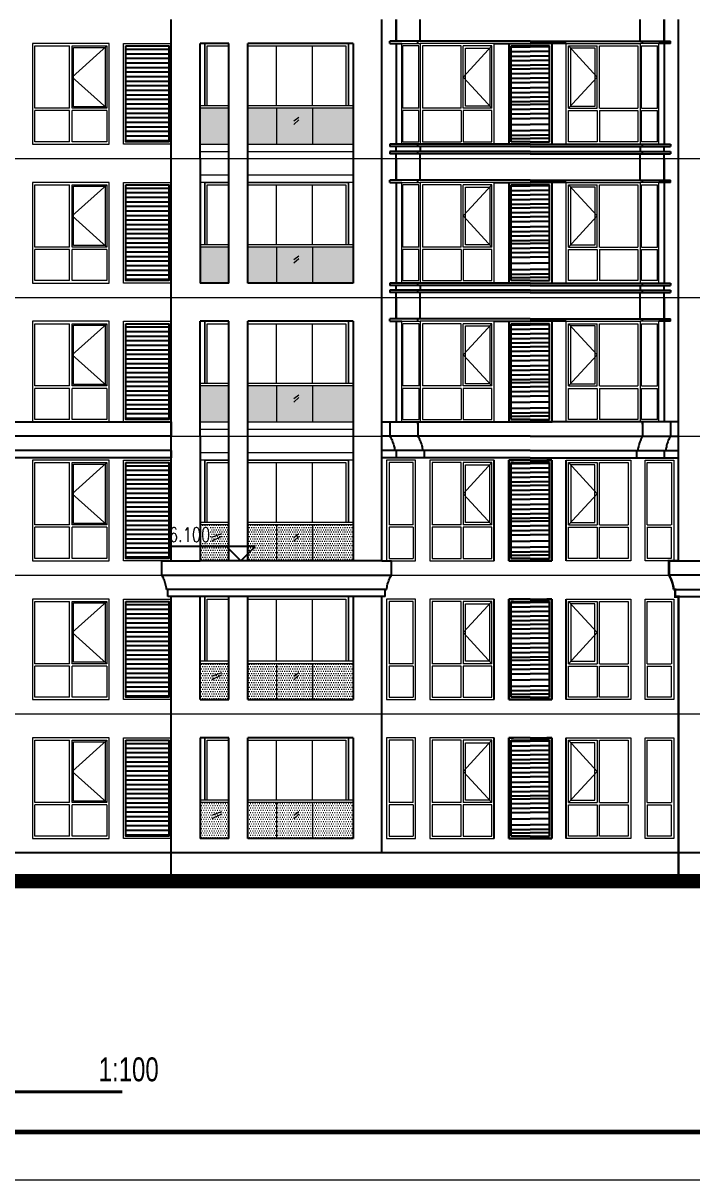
# Model space of a CAD drawing. Extents: x 1332633 to 1595679, y 264824 to 640777.
# Drawn here: x 1369535 to 1383511, y 267300 to 291457 of the extents above; entities that cross this region are included whole.
import ezdxf
from ezdxf.enums import TextEntityAlignment as Align

# ---------------------------------------------------------------- set-up
doc = ezdxf.new("R2010")
doc.units = 0
doc.header["$LTSCALE"] = 1000
doc.header["$MEASUREMENT"] = 0
doc.linetypes.add('DOTE', pattern=[2.42, 2, -0.2, 0.02, -0.2])
doc.layers.get('0').update_dxf_attribs({"linetype": 'CONTINUOUS'})
for name, color, linetype, lineweight in [('_公共_图框', 4, 'CONTINUOUS', 5), ('DOTE', 1, 'DOTE', 13), ('PUB_TEXT', 7, 'CONTINUOUS', 13), ('WALL', 2, 'CONTINUOUS', 35), ('WINDOW', 4, 'CONTINUOUS', 13), ('木头', 44, 'CONTINUOUS', 13)]:
    doc.layers.add(name, color=color, linetype=linetype, lineweight=lineweight)
for name, color, linetype in [('A-Ground(室外构件)', 31, 'CONTINUOUS'), ('A-Hz1汉字注明（平、立面、房间名称等）', 7, 'CONTINUOUS'), ('A-Wall(建筑墙)', 255, 'CONTINUOUS'), ('A-WALL_建筑墙_', 255, 'CONTINUOUS'), ('DIM_ELEV', 3, 'CONTINUOUS'), ('hatch', 251, 'CONTINUOUS')]:
    doc.layers.add(name, color=color, linetype=linetype)
doc.styles.add('_TCH_DIM', font='SIMPLEX', dxfattribs={"width": 0.8, "bigfont": 'HZTXT'})
doc.styles.add('sunyat', font='3yromanc.shx', dxfattribs={"width": 0.75, "bigfont": '3yhztxt.shx'})
doc.styles.add('图框文字', font='SIMKAI.TTF')
pattern_1 = [(360, (-1498643.793, 2360177.565), (15.875, 31.75), [0, -31.75])]
pattern_2 = [(360, (-1677403.805, 2198308.566), (23.8125, 47.625), [0, -47.625])]

# ---------------------------------------------------------------- blocks, each defined once
blk = doc.blocks.new('caaa')
at = {"layer": 'A-Ground(室外构件)'}
for p, q in [((-2450, 0), (-2450, -2931)), ((-2400, -750), (-2400, 0)), ((-300, 0), (-300, -460)), ((-300, 0), (-300, -2931)), ((-250, 0), (-250, -2931)), ((-150, 0), (-150, -2931)), ((-100, 0), (-100, -2317)), ((-2400, -450), (-300, -450)), ((-2450, -2300), (-2900, -2300)), ((-2450, -2300), (-2900, -2300)), ((-2400, -2347), (-2450, -2347)), ((-250, -2347), (-300, -2347)), ((-250, -2300), (-150, -2300)), ((-100, -2347), (-150, -2347)), ((0, -2300), (-100, -2300)), ((-100, -2317), (-100, -2318)), ((-100, -2318), (-100, -2931)), ((-2450, -2800), (-2900, -2800)), ((-2900, -2800), (-2450, -2800)), ((-2400, -2931), (-2400, -2685)), ((-2400, -2800), (-300, -2800)), ((-150, -2800), (-250, -2800)), ((0, -2800), (-100, -2800)), ((-2400, -2931), (-2450, -2931)), ((-300, -2931), (-250, -2931)), ((-150, -2931), (-100, -2931))]:
    blk.add_line(p, q, dxfattribs=at)
at = {"layer": 'hatch'}
for p, q in [((-2350, -400), (-2350, 0)), ((-2331, -400), (-2331, 0)), ((-2235, -400), (-2235, 0)), ((-2140, -400), (-2140, 0)), ((-2045, -400), (-2045, 0)), ((-1950, -400), (-1950, 0)), ((-1871, -400), (-1871, 0)), ((-1775, -400), (-1775, 0)), ((-1680, -400), (-1680, 0)), ((-1585, -400), (-1585, 0)), ((-1473, -400), (-1473, 0)), ((-1378, -400), (-1378, 0)), ((-1283, -400), (-1283, 0)), ((-1188, -400), (-1188, 0)), ((-1125, -400), (-1125, 0)), ((-1030, -400), (-1030, 0)), ((-935, -400), (-935, 0)), ((-839, -400), (-839, 0)), ((-711, -400), (-711, 0)), ((-583, -400), (-583, 0)), ((-488, -400), (-488, 0)), ((-416, -400), (-416, 0)), ((-350, 0), (-350, -400)), ((-350, -400), (-2350, -400))]:
    blk.add_line(p, q, dxfattribs=at)
at = {"layer": 'WINDOW'}
for p, q in [((-2400, -2685), (-2400, -2300)), ((-300, -2685), (-2400, -2685))]:
    blk.add_line(p, q, dxfattribs=at)
blk.add_lwpolyline([(-300, -2300), (-300, -750), (-2400, -750), (-2400, -2300)], close=True, dxfattribs=at)
at = {"layer": '木头'}
for p, q in [((-2350, -800), (-1700, -1400)), ((-1700, -1400), (-1050, -800)), ((-1050, -800), (-1050, -1400)), ((-1000, -800), (-1000, -1400)), ((-1050, -1400), (-2350, -1400)), ((-1050, -1446), (-2350, -1446)), ((-1050, -1446), (-1050, -2250)), ((-1000, -1400), (-350, -1400)), ((-1000, -1446), (-1000, -2250)), ((-1000, -1446), (-350, -1446)), ((-2350, -2324), (-2350, -2661)), ((-1050, -2324), (-2350, -2324)), ((-1050, -2324), (-1050, -2661)), ((-350, -2324), (-1000, -2324)), ((-1000, -2324), (-1000, -2661)), ((-350, -2661), (-350, -2324)), ((-1050, -2661), (-2350, -2661)), ((-350, -2661), (-1000, -2661))]:
    blk.add_line(p, q, dxfattribs=at)
for points in [[(-300, 0), (-300, -450), (-2400, -450), (-2400, 0)], [(-1050, -800), (-2350, -800), (-2350, -1400)], [(-350, -1400), (-350, -800), (-1000, -800)], [(-2350, -1446), (-2350, -2250), (-1050, -2250)], [(-1000, -2250), (-350, -2250), (-350, -1446)]]:
    blk.add_lwpolyline(points, dxfattribs=at)
at = {"layer": '木头', "elevation": 0}
blk.add_lwpolyline([(-2305, -1355), (-2305, -845), (-1095, -845), (-1095, -1355)], close=True, dxfattribs=at)
blk = doc.blocks.new('tk22')
at = {"layer": '_公共_图框'}
blk.add_lwpolyline([(-84000, 0), (0, 0), (0, 59400), (-84000, 59400)], close=True, dxfattribs=at)
at = {"layer": '_公共_图框', "const_width": 100}
blk.add_lwpolyline([(-81500, 1000), (-1000, 1000), (-1000, 58400), (-81500, 58400)], close=True, dxfattribs=at)
at = {"layer": '_公共_图框', "style": '图框文字'}
for tag, height, p in [('建设单位', 500, (-5000, 38300)), ('合作单位', 500, (-5054, 33683)), ('项目名称', 500, (-5000, 30300)), ('项目编号', 500, (-5000, 26300)), ('建筑', 350, (-2600, 5600)), ('方案深化', 350, (-2600, 4900)), ('1:100', 350, (-2600, 4200)), ('20090705', 350, (-2600, 3500)), ('图号', 350, (-2600, 2450))]:
    blk.add_attdef(tag, text='', height=height, dxfattribs=at).set_placement(p, align=Align.MIDDLE_CENTER)

msp = doc.modelspace()

# ---------------------------------------------------------------- hatches: boundary and pattern name
at = {"layer": 'hatch'}
h = msp.add_hatch(dxfattribs=at)
h.set_pattern_fill('LINE', color=256, scale=100, angle=360, style=0)
h.set_pattern_definition([(360, (-1498643.79, 2363077.56), (-2e-10, 95.25), [])])
h.paths.add_polyline_path([(1372582, 290980), (1371682, 290980), (1371682, 288980), (1372582, 288980)])
h = msp.add_hatch(dxfattribs=at)
h.set_pattern_fill('DOTS', color=256, scale=20, angle=360, style=0)
h.set_pattern_definition([(180, (4258908.378, 2377577.565), (-15.875, 31.75), [0, -31.75])])
h.paths.add_polyline_path([(1376432, 289680), (1375582, 289680), (1375582, 288930), (1376432, 288930)])
h.paths.add_polyline_path([(1375582, 289680), (1374832, 289680), (1374832, 288930), (1375582, 288930)])
h.paths.add_polyline_path([(1374832, 289680), (1374232, 289680), (1374232, 288930), (1374832, 288930)])
h.paths.add_polyline_path([(1373832, 289680), (1373232, 289680), (1373232, 288930), (1373832, 288930)])
h = msp.add_hatch(dxfattribs=at)
h.set_pattern_fill('LINE', color=256, scale=100, angle=360, style=0)
h.set_pattern_definition([(360, (-1498643.79, 2360177.56), (-2e-10, 95.25), [])])
h.paths.add_polyline_path([(1372582, 288080), (1371682, 288080), (1371682, 286080), (1372582, 286080)])
h = msp.add_hatch(dxfattribs=at)
h.set_pattern_fill('LINE', color=256, scale=100, angle=360, style=0)
h.set_pattern_definition([(360, (-1498643.79, 2357277.56), (-2e-10, 95.25), [])])
h.paths.add_polyline_path([(1372582, 285180), (1371682, 285180), (1371682, 283180), (1372582, 283180)])
h = msp.add_hatch(dxfattribs=at)
h.set_pattern_fill('LINE', color=256, scale=100, angle=360, style=0)
h.set_pattern_definition([(360, (-1498643.79, 2354377.56), (-2e-10, 95.25), [])])
h.paths.add_polyline_path([(1372582, 282280), (1371682, 282280), (1371682, 280280), (1372582, 280280)])
h = msp.add_hatch(dxfattribs=at)
h.set_pattern_fill('LINE', color=256, scale=100, angle=360, style=0)
h.set_pattern_definition([(360, (-1498643.79, 2351477.56), (-2e-10, 95.25), [])])
h.paths.add_polyline_path([(1372582, 279380), (1371682, 279380), (1371682, 277380), (1372582, 277380)])
h = msp.add_hatch(dxfattribs=at)
h.set_pattern_fill('LINE', color=256, scale=100, angle=360, style=0)
h.set_pattern_definition([(360, (-1498643.79, 2348577.56), (-2e-10, 95.25), [])])
h.paths.add_polyline_path([(1372582, 276480), (1371682, 276480), (1371682, 274480), (1372582, 274480)])
at = {"layer": 'WINDOW'}
h = msp.add_hatch(dxfattribs=at)
h.set_pattern_fill('DOTS', color=256, scale=20, angle=360, style=0)
h.set_pattern_definition(pattern_1)
h.paths.add_polyline_path([(1373832, 286780), (1373232, 286780), (1373232, 286030), (1373832, 286030)])
h.paths.add_polyline_path([(1374832, 286780), (1374232, 286780), (1374232, 286030), (1374832, 286030)])
h.paths.add_polyline_path([(1375582, 286780), (1374832, 286780), (1374832, 286030), (1375582, 286030)])
h.paths.add_polyline_path([(1376432, 286780), (1375582, 286780), (1375582, 286030), (1376432, 286030)])
h = msp.add_hatch(dxfattribs=at)
h.set_pattern_fill('DOTS', color=256, scale=20, angle=360, style=0)
h.set_pattern_definition(pattern_1)
h.paths.add_polyline_path([(1376432, 283880), (1375582, 283880), (1375582, 283130), (1376432, 283130)])
h.paths.add_polyline_path([(1375582, 283880), (1374832, 283880), (1374832, 283130), (1375582, 283130)])
h.paths.add_polyline_path([(1374832, 283880), (1374232, 283880), (1374232, 283130), (1374832, 283130)])
h.paths.add_polyline_path([(1373832, 283880), (1373232, 283880), (1373232, 283130), (1373832, 283130)])
h = msp.add_hatch(dxfattribs=at)
h.set_pattern_fill('DOTS', color=256, scale=30, angle=360, style=0)
h.set_pattern_definition(pattern_2)
h.paths.add_polyline_path([(1373832, 280980), (1373232, 280980), (1373232, 280230), (1373832, 280230)])
h.paths.add_polyline_path([(1374832, 280980), (1374232, 280980), (1374232, 280230), (1374832, 280230)])
h.paths.add_polyline_path([(1375582, 280980), (1374832, 280980), (1374832, 280230), (1375582, 280230)])
h.paths.add_polyline_path([(1376432, 280980), (1375582, 280980), (1375582, 280230), (1376432, 280230)])
h = msp.add_hatch(dxfattribs=at)
h.set_pattern_fill('DOTS', color=256, scale=30, angle=360, style=0)
h.set_pattern_definition(pattern_2)
h.paths.add_polyline_path([(1373832, 278080), (1373232, 278080), (1373232, 277330), (1373832, 277330)])
h.paths.add_polyline_path([(1374832, 278080), (1374232, 278080), (1374232, 277330), (1374832, 277330)])
h.paths.add_polyline_path([(1375582, 278080), (1374832, 278080), (1374832, 277330), (1375582, 277330)])
h.paths.add_polyline_path([(1376432, 278080), (1375582, 278080), (1375582, 277330), (1376432, 277330)])
h = msp.add_hatch(dxfattribs=at)
h.set_pattern_fill('DOTS', color=256, scale=30, angle=360, style=0)
h.set_pattern_definition(pattern_2)
h.paths.add_polyline_path([(1376432, 275180), (1375582, 275180), (1375582, 274430), (1376432, 274430)])
h.paths.add_polyline_path([(1375582, 275180), (1374832, 275180), (1374832, 274430), (1375582, 274430)])
h.paths.add_polyline_path([(1374832, 275180), (1374232, 275180), (1374232, 274430), (1374832, 274430)])
h.paths.add_polyline_path([(1373832, 275180), (1373232, 275180), (1373232, 274430), (1373832, 274430)])

# ---------------------------------------------------------------- linework, layer by layer
for p, q in [((1373232, 288630), (1373232, 291030)), ((1373832, 291030), (1373232, 291030)), ((1373832, 288630), (1373832, 291030)), ((1374232, 288630), (1374232, 291030)), ((1376432, 291030), (1374232, 291030)), ((1376432, 291030), (1376432, 288630)), ((1373832, 289680), (1373832, 289730)), ((1374232, 289680), (1374232, 289730)), ((1376432, 289730), (1376432, 289680)), ((1373832, 286830), (1373832, 288630)), ((1374232, 286830), (1374232, 288630)), ((1376432, 288630), (1376432, 286030)), ((1373832, 286780), (1373832, 286830)), ((1373832, 286030), (1373832, 286780)), ((1374232, 286780), (1374232, 286830)), ((1374232, 286030), (1374232, 286780)), ((1376432, 286830), (1376432, 286780)), ((1373832, 286030), (1373232, 286030)), ((1376432, 286030), (1374232, 286030)), ((1373232, 282830), (1373232, 285230)), ((1373832, 285230), (1373232, 285230)), ((1373832, 282830), (1373832, 285230)), ((1374232, 282830), (1374232, 285230)), ((1376432, 285230), (1374232, 285230)), ((1376432, 285230), (1376432, 282830)), ((1373832, 283880), (1373832, 283930)), ((1374232, 283880), (1374232, 283930)), ((1376432, 283930), (1376432, 283880)), ((1369132, 283130), (1371432, 283130)), ((1371432, 283130), (1372632, 283130)), ((1372632, 283130), (1372632, 282830)), ((1377032, 283130), (1380132, 283130)), ((1377202, 283130), (1377202, 282830)), ((1377785, 283130), (1377785, 282830)), ((1383232, 283130), (1380132, 283130)), ((1382480, 283130), (1382480, 282830)), ((1383063, 283130), (1383063, 282830)), ((1372632, 282830), (1369132, 282830)), ((1372632, 282530), (1372632, 282830)), ((1373832, 281030), (1373832, 282830)), ((1374232, 281030), (1374232, 282830)), ((1376432, 282830), (1376432, 280230)), ((1380132, 282830), (1377032, 282830)), ((1377202, 282830), (1377214, 282808)), ((1377214, 282808), (1377226, 282786)), ((1377226, 282786), (1377237, 282763)), ((1377237, 282763), (1377248, 282740)), ((1377248, 282740), (1377257, 282715)), ((1377257, 282715), (1377266, 282690)), ((1377266, 282690), (1377270, 282680)), ((1377270, 282680), (1377274, 282665)), ((1377274, 282665), (1377281, 282639)), ((1377402, 282830), (1377402, 282830)), ((1377785, 282830), (1377798, 282808)), ((1377798, 282808), (1377809, 282786)), ((1377809, 282786), (1377821, 282763)), ((1377821, 282763), (1377831, 282740)), ((1377831, 282740), (1377841, 282715)), ((1377841, 282715), (1377849, 282690)), ((1377849, 282690), (1377853, 282680)), ((1377853, 282680), (1377857, 282665)), ((1377857, 282665), (1377865, 282639)), ((1377985, 282830), (1377985, 282830)), ((1380132, 282830), (1383232, 282830)), ((1382280, 282830), (1382280, 282830)), ((1382407, 282665), (1382400, 282639)), ((1382412, 282680), (1382407, 282665)), ((1382415, 282690), (1382412, 282680)), ((1382424, 282715), (1382415, 282690)), ((1382434, 282740), (1382424, 282715)), ((1382444, 282763), (1382434, 282740)), ((1382455, 282786), (1382444, 282763)), ((1382467, 282808), (1382455, 282786)), ((1382480, 282830), (1382467, 282808)), ((1382863, 282830), (1382863, 282830)), ((1382990, 282665), (1382983, 282639)), ((1382995, 282680), (1382990, 282665)), ((1382998, 282690), (1382995, 282680)), ((1383007, 282715), (1382998, 282690)), ((1383017, 282740), (1383007, 282715)), ((1383027, 282763), (1383017, 282740)), ((1383039, 282786), (1383027, 282763)), ((1383050, 282808), (1383039, 282786)), ((1383063, 282830), (1383050, 282808)), ((1372632, 282530), (1369132, 282530)), ((1372632, 282530), (1372632, 282380)), ((1380132, 282530), (1377032, 282530)), ((1377281, 282639), (1377284, 282630)), ((1377284, 282630), (1377288, 282612)), ((1377288, 282612), (1377293, 282585)), ((1377293, 282585), (1377298, 282557)), ((1377298, 282557), (1377302, 282530)), ((1377332, 282530), (1377302, 282530)), ((1377332, 282530), (1377332, 282380)), ((1377865, 282639), (1377867, 282630)), ((1377867, 282630), (1377871, 282612)), ((1377871, 282612), (1377877, 282585)), ((1377877, 282585), (1377881, 282557)), ((1377881, 282557), (1377885, 282530)), ((1377915, 282530), (1377885, 282530)), ((1377915, 282530), (1377915, 282380)), ((1380132, 282530), (1383232, 282530)), ((1382350, 282530), (1382380, 282530)), ((1382350, 282530), (1382350, 282380)), ((1382383, 282557), (1382380, 282530)), ((1382388, 282585), (1382383, 282557)), ((1382394, 282612), (1382388, 282585)), ((1382398, 282630), (1382394, 282612)), ((1382400, 282639), (1382398, 282630)), ((1382933, 282530), (1382963, 282530)), ((1382933, 282530), (1382933, 282380)), ((1382967, 282557), (1382963, 282530)), ((1382971, 282585), (1382967, 282557)), ((1382977, 282612), (1382971, 282585)), ((1382981, 282630), (1382977, 282612)), ((1382983, 282639), (1382981, 282630)), ((1372632, 282380), (1369132, 282380)), ((1380132, 282380), (1377032, 282380)), ((1377402, 282380), (1377332, 282380)), ((1377985, 282380), (1377915, 282380)), ((1380132, 282380), (1383232, 282380)), ((1382280, 282380), (1382350, 282380)), ((1382863, 282380), (1382933, 282380)), ((1373832, 280980), (1373832, 281030)), ((1373832, 280230), (1373832, 280980)), ((1374232, 280980), (1374232, 281030)), ((1374232, 280230), (1374232, 280980)), ((1376432, 281030), (1376432, 280980)), ((1372432, 280230), (1372632, 280230)), ((1372432, 279930), (1372432, 280230)), ((1372432, 280230), (1372632, 280230)), ((1372632, 280230), (1373232, 280230)), ((1377032, 280230), (1373232, 280230)), ((1373832, 280230), (1373232, 280230)), ((1376432, 280230), (1374232, 280230)), ((1377032, 280230), (1377232, 280230)), ((1377232, 279930), (1377232, 280230)), ((1383032, 279930), (1383032, 280230)), ((1383232, 280230), (1383033, 280230)), ((1383232, 280230), (1387032, 280230)), ((1372445, 279908), (1372432, 279930)), ((1372432, 279930), (1377232, 279930)), ((1372457, 279886), (1372445, 279908)), ((1372468, 279863), (1372457, 279886)), ((1372478, 279840), (1372468, 279863)), ((1372488, 279815), (1372478, 279840)), ((1372497, 279790), (1372488, 279815)), ((1372505, 279765), (1372497, 279790)), ((1372512, 279739), (1372505, 279765)), ((1377153, 279739), (1377160, 279765)), ((1377160, 279765), (1377168, 279790)), ((1377168, 279790), (1377177, 279815)), ((1377177, 279815), (1377186, 279840)), ((1377186, 279840), (1377197, 279863)), ((1377197, 279863), (1377208, 279886)), ((1377208, 279886), (1377220, 279908)), ((1377220, 279908), (1377232, 279928)), ((1377232, 279928), (1377232, 279930)), ((1383033, 279928), (1383032, 279930)), ((1387832, 279930), (1383032, 279930)), ((1383045, 279908), (1383033, 279928)), ((1383057, 279886), (1383045, 279908)), ((1383068, 279863), (1383057, 279886)), ((1383078, 279840), (1383068, 279863)), ((1383088, 279815), (1383078, 279840)), ((1383097, 279790), (1383088, 279815)), ((1383105, 279765), (1383097, 279790)), ((1383112, 279739), (1383105, 279765)), ((1372518, 279712), (1372512, 279739)), ((1372524, 279685), (1372518, 279712)), ((1372529, 279657), (1372524, 279685)), ((1372532, 279630), (1372529, 279657)), ((1372562, 279630), (1372532, 279630)), ((1377102, 279630), (1372562, 279630)), ((1372562, 279480), (1372562, 279630)), ((1377102, 279630), (1377132, 279630)), ((1377102, 279480), (1377102, 279630)), ((1377132, 279630), (1377136, 279657)), ((1377136, 279657), (1377141, 279685)), ((1377141, 279685), (1377146, 279712)), ((1377146, 279712), (1377153, 279739)), ((1383118, 279712), (1383112, 279739)), ((1383124, 279685), (1383118, 279712)), ((1383129, 279657), (1383124, 279685)), ((1383132, 279630), (1383129, 279657)), ((1383162, 279630), (1383132, 279630)), ((1383162, 279630), (1387702, 279630)), ((1383162, 279480), (1383162, 279630)), ((1377102, 279480), (1372562, 279480)), ((1373232, 277330), (1373232, 279480)), ((1373832, 277330), (1373832, 279480)), ((1374232, 277330), (1374232, 279480)), ((1376432, 279480), (1376432, 277330)), ((1383162, 279480), (1387702, 279480)), ((1373832, 278080), (1373832, 278130)), ((1374232, 278080), (1374232, 278130)), ((1376432, 278130), (1376432, 278080)), ((1373232, 277330), (1373832, 277330)), ((1374232, 277330), (1376432, 277330)), ((1373832, 276530), (1373232, 276530)), ((1373832, 275230), (1373832, 276530)), ((1376432, 276530), (1374232, 276530)), ((1374232, 275230), (1374232, 276530)), ((1376432, 276530), (1376432, 274430)), ((1373832, 275180), (1373832, 275230)), ((1373832, 274430), (1373832, 275180)), ((1374232, 275180), (1374232, 275230)), ((1374232, 274430), (1374232, 275180)), ((1376432, 275230), (1376432, 275180)), ((1373832, 274430), (1373232, 274430)), ((1376432, 274430), (1374232, 274430))]:
    msp.add_line(p, q)
at = {"layer": 'A-Ground(室外构件)'}
for p, q in [((1377332, 285280), (1377332, 285730)), ((1377332, 285730), (1377332, 285280)), ((1377832, 285280), (1377832, 285730)), ((1377832, 285280), (1377832, 285730)), ((1382432, 285280), (1382432, 285730)), ((1382433, 285280), (1382433, 285730)), ((1382932, 285280), (1382932, 285730)), ((1382932, 285730), (1382932, 285280)), ((1377202, 285230), (1377202, 285280)), ((1380132, 285280), (1377202, 285280)), ((1377202, 285230), (1377448, 285230)), ((1377332, 285230), (1377332, 283130)), ((1377785, 285230), (1377785, 285280)), ((1379382, 285230), (1380132, 285230)), ((1379682, 285230), (1379682, 283130)), ((1380132, 285280), (1383063, 285280)), ((1380882, 285230), (1380132, 285230)), ((1380582, 285230), (1380582, 283130)), ((1382480, 285230), (1382480, 285280)), ((1383063, 285230), (1382817, 285230)), ((1382932, 285230), (1382932, 283130)), ((1383063, 285230), (1383063, 285280)), ((1377785, 283080), (1377785, 283130)), ((1380132, 283130), (1379673, 283130)), ((1380132, 283130), (1380592, 283130)), ((1382480, 283080), (1382480, 283130)), ((1377202, 282980), (1377202, 282930)), ((1383063, 282980), (1383063, 282930)), ((1379382, 280230), (1379382, 282330)), ((1379382, 280230), (1379382, 282330)), ((1380132, 282330), (1379682, 282330)), ((1379682, 280230), (1379682, 282330)), ((1379682, 282330), (1379782, 282330)), ((1379682, 282330), (1379682, 280230)), ((1380132, 282330), (1379782, 282330)), ((1380132, 282330), (1380582, 282330)), ((1380132, 282330), (1380482, 282330)), ((1380582, 282330), (1380482, 282330)), ((1380582, 280230), (1380582, 282330)), ((1380582, 282330), (1380582, 280230)), ((1380882, 280230), (1380882, 282330)), ((1380882, 280230), (1380882, 282330)), ((1377713, 280230), (1377713, 280230)), ((1379682, 280230), (1380132, 280230)), ((1380132, 280230), (1379682, 280230)), ((1380582, 280230), (1380132, 280230)), ((1380132, 280230), (1380582, 280230)), ((1382552, 280230), (1382552, 280230)), ((1379382, 277330), (1379382, 279430)), ((1379382, 277330), (1379382, 279430)), ((1380132, 279430), (1379682, 279430)), ((1379682, 277330), (1379682, 279430)), ((1379682, 279430), (1379782, 279430)), ((1379682, 279430), (1379682, 277330)), ((1380132, 279430), (1379782, 279430)), ((1380132, 279430), (1380582, 279430)), ((1380132, 279430), (1380482, 279430)), ((1380582, 279430), (1380482, 279430)), ((1380582, 277330), (1380582, 279430)), ((1380582, 279430), (1380582, 277330)), ((1380882, 277330), (1380882, 279430)), ((1380882, 277330), (1380882, 279430)), ((1377713, 277330), (1377713, 277330)), ((1379682, 277330), (1380132, 277330)), ((1380132, 277330), (1379682, 277330)), ((1380582, 277330), (1380132, 277330)), ((1380132, 277330), (1380582, 277330)), ((1382552, 277330), (1382552, 277330)), ((1379382, 274430), (1379382, 276530)), ((1379382, 274430), (1379382, 276530)), ((1380132, 276530), (1379682, 276530)), ((1379682, 274430), (1379682, 276530)), ((1379682, 276530), (1379782, 276530)), ((1379682, 276530), (1379682, 274430)), ((1380132, 276530), (1379782, 276530)), ((1380132, 276530), (1380582, 276530)), ((1380132, 276530), (1380482, 276530)), ((1380582, 276530), (1380482, 276530)), ((1380582, 274430), (1380582, 276530)), ((1380582, 276530), (1380582, 274430)), ((1380882, 274430), (1380882, 276530)), ((1380882, 274430), (1380882, 276530)), ((1377713, 274430), (1377713, 274430)), ((1379682, 274430), (1380132, 274430)), ((1380132, 274430), (1379682, 274430)), ((1380582, 274430), (1380132, 274430)), ((1380132, 274430), (1380582, 274430)), ((1382552, 274430), (1382552, 274430))]:
    msp.add_line(p, q, dxfattribs=at)
at = {"layer": 'A-Hz1汉字注明（平、立面、房间名称等）', "const_width": 60}
msp.add_lwpolyline([(1366655, 269137), (1371607, 269137)], dxfattribs=at)
at = {"layer": 'A-Wall(建筑墙)'}
for p, q in [((1372632, 288630), (1372632, 291530)), ((1377032, 288630), (1377032, 291530)), ((1383232, 288630), (1383232, 291530)), ((1372632, 285730), (1372632, 288630)), ((1373232, 288630), (1373232, 286030)), ((1377032, 285730), (1377032, 288630)), ((1383232, 285730), (1383232, 288630)), ((1372632, 282830), (1372632, 285730)), ((1377032, 282830), (1377032, 285730)), ((1383232, 282830), (1383232, 285730)), ((1372632, 280230), (1372632, 282830)), ((1373232, 282830), (1373232, 280230)), ((1377032, 280230), (1377032, 282830)), ((1383232, 280230), (1383232, 282830)), ((1372632, 280230), (1372632, 280230)), ((1372632, 280230), (1372632, 280230)), ((1377032, 280230), (1377032, 280230)), ((1383232, 280230), (1383232, 280230)), ((1372632, 277030), (1372632, 279480)), ((1377032, 277030), (1377032, 279480)), ((1383232, 277030), (1383232, 279480)), ((1372632, 273540), (1372632, 277030)), ((1377032, 274130), (1377032, 277030)), ((1383232, 274130), (1383232, 277030)), ((1373232, 276530), (1373232, 274430))]:
    msp.add_line(p, q, dxfattribs=at)
at = {"layer": 'A-WALL_建筑墙_'}
msp.add_line((1391232, 274130), (1369132, 274130), dxfattribs=at)
at = {"layer": 'A-WALL_建筑墙_', "const_width": 50}
msp.add_lwpolyline([(1383232, 280230), (1383033, 280230), (1383033, 279930, -0.041946), (1383083, 279828, -0.035544), (1383115, 279725, -0.106276), (1383124, 279630), (1383162, 279630), (1383162, 279480), (1383232, 279480), (1383232, 273540)], format="xyb", dxfattribs=at)
at = {"layer": 'DIM_ELEV'}
for p, q in [((1374382, 280525), (1372582, 280525)), ((1374082, 280225), (1373782, 280525)), ((1374082, 280225), (1374382, 280525))]:
    msp.add_line(p, q, dxfattribs=at)
at = {"layer": 'DOTE', "linetype": 'ByBlock', "ltscale": 30}
for p, q in [((1342516, 288630), (1393667, 288630)), ((1342516, 285730), (1393667, 285730)), ((1342516, 282830), (1393667, 282830)), ((1342516, 279930), (1393667, 279930)), ((1342516, 279930), (1393667, 279930)), ((1342516, 277030), (1393667, 277030)), ((1342516, 274130), (1393667, 274130))]:
    msp.add_line(p, q, dxfattribs=at)
at = {"layer": 'hatch'}
for p, q in [((1379732, 285180), (1380132, 285180)), ((1379732, 283180), (1379732, 285180)), ((1379732, 285160), (1380132, 285160)), ((1379732, 285065), (1380132, 285065)), ((1380532, 285180), (1380132, 285180)), ((1380532, 285160), (1380132, 285160)), ((1380532, 285065), (1380132, 285065)), ((1380532, 283180), (1380532, 285180)), ((1379732, 284970), (1380132, 284970)), ((1379732, 284874), (1380132, 284874)), ((1380532, 284970), (1380132, 284970)), ((1380532, 284874), (1380132, 284874)), ((1379732, 284779), (1380132, 284779)), ((1379732, 284700), (1380132, 284700)), ((1379732, 284605), (1380132, 284605)), ((1380532, 284779), (1380132, 284779)), ((1380532, 284700), (1380132, 284700)), ((1380532, 284605), (1380132, 284605)), ((1379732, 284510), (1380132, 284510)), ((1379732, 284415), (1380132, 284415)), ((1380532, 284510), (1380132, 284510)), ((1380532, 284415), (1380132, 284415)), ((1379732, 284303), (1380132, 284303)), ((1379732, 284208), (1380132, 284208)), ((1379732, 284112), (1380132, 284112)), ((1380532, 284303), (1380132, 284303)), ((1380532, 284208), (1380132, 284208)), ((1380532, 284112), (1380132, 284112)), ((1379732, 284017), (1380132, 284017)), ((1379732, 283955), (1380132, 283955)), ((1379732, 283859), (1380132, 283859)), ((1380532, 284017), (1380132, 284017)), ((1380532, 283955), (1380132, 283955)), ((1380532, 283859), (1380132, 283859)), ((1379732, 283764), (1380132, 283764)), ((1379732, 283669), (1380132, 283669)), ((1380532, 283764), (1380132, 283764)), ((1380532, 283669), (1380132, 283669)), ((1379732, 283541), (1380132, 283541)), ((1379732, 283413), (1380132, 283413)), ((1380532, 283541), (1380132, 283541)), ((1380532, 283413), (1380132, 283413)), ((1379732, 283317), (1380132, 283317)), ((1379732, 283246), (1380132, 283246)), ((1380132, 283180), (1379732, 283180)), ((1380532, 283317), (1380132, 283317)), ((1380532, 283246), (1380132, 283246)), ((1380132, 283180), (1380532, 283180)), ((1379732, 282280), (1380132, 282280)), ((1379732, 280280), (1379732, 282280)), ((1379732, 282260), (1380132, 282260)), ((1379732, 282165), (1380132, 282165)), ((1380532, 282280), (1380132, 282280)), ((1380532, 282260), (1380132, 282260)), ((1380532, 282165), (1380132, 282165)), ((1380532, 280280), (1380532, 282280)), ((1379732, 282070), (1380132, 282070)), ((1379732, 281974), (1380132, 281974)), ((1380532, 282070), (1380132, 282070)), ((1380532, 281974), (1380132, 281974)), ((1379732, 281879), (1380132, 281879)), ((1379732, 281800), (1380132, 281800)), ((1379732, 281705), (1380132, 281705)), ((1380532, 281879), (1380132, 281879)), ((1380532, 281800), (1380132, 281800)), ((1380532, 281705), (1380132, 281705)), ((1379732, 281610), (1380132, 281610)), ((1379732, 281515), (1380132, 281515)), ((1380532, 281610), (1380132, 281610)), ((1380532, 281515), (1380132, 281515)), ((1379732, 281403), (1380132, 281403)), ((1379732, 281308), (1380132, 281308)), ((1379732, 281212), (1380132, 281212)), ((1380532, 281403), (1380132, 281403)), ((1380532, 281308), (1380132, 281308)), ((1380532, 281212), (1380132, 281212)), ((1379732, 281117), (1380132, 281117)), ((1379732, 281055), (1380132, 281055)), ((1379732, 280959), (1380132, 280959)), ((1380532, 281117), (1380132, 281117)), ((1380532, 281055), (1380132, 281055)), ((1380532, 280959), (1380132, 280959)), ((1379732, 280864), (1380132, 280864)), ((1379732, 280769), (1380132, 280769)), ((1380532, 280864), (1380132, 280864)), ((1380532, 280769), (1380132, 280769)), ((1379732, 280641), (1380132, 280641)), ((1379732, 280513), (1380132, 280513)), ((1380532, 280641), (1380132, 280641)), ((1380532, 280513), (1380132, 280513)), ((1379732, 280417), (1380132, 280417)), ((1379732, 280346), (1380132, 280346)), ((1380132, 280280), (1379732, 280280)), ((1380532, 280417), (1380132, 280417)), ((1380532, 280346), (1380132, 280346)), ((1380132, 280280), (1380532, 280280)), ((1379732, 279380), (1380132, 279380)), ((1379732, 277380), (1379732, 279380)), ((1379732, 279360), (1380132, 279360)), ((1379732, 279265), (1380132, 279265)), ((1380532, 279380), (1380132, 279380)), ((1380532, 279360), (1380132, 279360)), ((1380532, 279265), (1380132, 279265)), ((1380532, 277380), (1380532, 279380)), ((1379732, 279170), (1380132, 279170)), ((1379732, 279074), (1380132, 279074)), ((1380532, 279170), (1380132, 279170)), ((1380532, 279074), (1380132, 279074)), ((1379732, 278979), (1380132, 278979)), ((1379732, 278900), (1380132, 278900)), ((1379732, 278805), (1380132, 278805)), ((1380532, 278979), (1380132, 278979)), ((1380532, 278900), (1380132, 278900)), ((1380532, 278805), (1380132, 278805)), ((1379732, 278710), (1380132, 278710)), ((1379732, 278615), (1380132, 278615)), ((1380532, 278710), (1380132, 278710)), ((1380532, 278615), (1380132, 278615)), ((1379732, 278503), (1380132, 278503)), ((1379732, 278408), (1380132, 278408)), ((1379732, 278312), (1380132, 278312)), ((1380532, 278503), (1380132, 278503)), ((1380532, 278408), (1380132, 278408)), ((1380532, 278312), (1380132, 278312)), ((1379732, 278217), (1380132, 278217)), ((1379732, 278155), (1380132, 278155)), ((1379732, 278059), (1380132, 278059)), ((1380532, 278217), (1380132, 278217)), ((1380532, 278155), (1380132, 278155)), ((1380532, 278059), (1380132, 278059)), ((1379732, 277964), (1380132, 277964)), ((1379732, 277869), (1380132, 277869)), ((1380532, 277964), (1380132, 277964)), ((1380532, 277869), (1380132, 277869)), ((1379732, 277741), (1380132, 277741)), ((1379732, 277613), (1380132, 277613)), ((1380532, 277741), (1380132, 277741)), ((1380532, 277613), (1380132, 277613)), ((1379732, 277517), (1380132, 277517)), ((1379732, 277446), (1380132, 277446)), ((1380132, 277380), (1379732, 277380)), ((1380532, 277517), (1380132, 277517)), ((1380532, 277446), (1380132, 277446)), ((1380132, 277380), (1380532, 277380)), ((1379732, 276480), (1380132, 276480)), ((1379732, 274480), (1379732, 276480)), ((1379732, 276460), (1380132, 276460)), ((1379732, 276365), (1380132, 276365)), ((1380532, 276480), (1380132, 276480)), ((1380532, 276460), (1380132, 276460)), ((1380532, 276365), (1380132, 276365)), ((1380532, 274480), (1380532, 276480)), ((1379732, 276270), (1380132, 276270)), ((1379732, 276174), (1380132, 276174)), ((1380532, 276270), (1380132, 276270)), ((1380532, 276174), (1380132, 276174)), ((1379732, 276079), (1380132, 276079)), ((1379732, 276000), (1380132, 276000)), ((1379732, 275905), (1380132, 275905)), ((1380532, 276079), (1380132, 276079)), ((1380532, 276000), (1380132, 276000)), ((1380532, 275905), (1380132, 275905)), ((1379732, 275810), (1380132, 275810)), ((1379732, 275715), (1380132, 275715)), ((1380532, 275810), (1380132, 275810)), ((1380532, 275715), (1380132, 275715)), ((1379732, 275603), (1380132, 275603)), ((1379732, 275508), (1380132, 275508)), ((1379732, 275412), (1380132, 275412)), ((1380532, 275603), (1380132, 275603)), ((1380532, 275508), (1380132, 275508)), ((1380532, 275412), (1380132, 275412)), ((1379732, 275317), (1380132, 275317)), ((1379732, 275255), (1380132, 275255)), ((1379732, 275159), (1380132, 275159)), ((1380532, 275317), (1380132, 275317)), ((1380532, 275255), (1380132, 275255)), ((1380532, 275159), (1380132, 275159)), ((1379732, 275064), (1380132, 275064)), ((1379732, 274969), (1380132, 274969)), ((1380532, 275064), (1380132, 275064)), ((1380532, 274969), (1380132, 274969)), ((1379732, 274841), (1380132, 274841)), ((1379732, 274713), (1380132, 274713)), ((1380532, 274841), (1380132, 274841)), ((1380532, 274713), (1380132, 274713)), ((1379732, 274617), (1380132, 274617)), ((1379732, 274546), (1380132, 274546)), ((1380132, 274480), (1379732, 274480)), ((1380532, 274617), (1380132, 274617)), ((1380532, 274546), (1380132, 274546)), ((1380132, 274480), (1380532, 274480))]:
    msp.add_line(p, q, dxfattribs=at)
for points in [[(1371682, 290980), (1372582, 290980), (1372582, 288980), (1371682, 288980)], [(1371682, 288080), (1372582, 288080), (1372582, 286080), (1371682, 286080)], [(1371682, 285180), (1372582, 285180), (1372582, 283180), (1371682, 283180)], [(1371682, 282280), (1372582, 282280), (1372582, 280280), (1371682, 280280)], [(1371682, 279380), (1372582, 279380), (1372582, 277380), (1371682, 277380)], [(1371682, 276480), (1372582, 276480), (1372582, 274480), (1371682, 274480)]]:
    msp.add_lwpolyline(points, close=True, dxfattribs=at)
at = {"layer": 'WALL', "color": 251, "const_width": 300}
msp.add_lwpolyline([(1358132, 273540), (1394259, 273540)], dxfattribs=at)
at = {"layer": 'WINDOW'}
for p, q in [((1373832, 291030), (1373332, 291030)), ((1373332, 291030), (1373332, 289730)), ((1374832, 291030), (1374232, 291030)), ((1375582, 291030), (1374832, 291030)), ((1374832, 289730), (1374832, 290980)), ((1376332, 291030), (1375582, 291030)), ((1375582, 289730), (1375582, 290980)), ((1376332, 289730), (1376332, 291030)), ((1373832, 289730), (1373232, 289730)), ((1376432, 289730), (1374232, 289730)), ((1373832, 288130), (1373332, 288130)), ((1373332, 288130), (1373332, 286830)), ((1374832, 288130), (1374232, 288130)), ((1375582, 288130), (1374832, 288130)), ((1374832, 286830), (1374832, 288080)), ((1376332, 288130), (1375582, 288130)), ((1375582, 286830), (1375582, 288080)), ((1376332, 286830), (1376332, 288130)), ((1373832, 286830), (1373232, 286830)), ((1376432, 286830), (1374232, 286830)), ((1373832, 285230), (1373332, 285230)), ((1373332, 285230), (1373332, 283930)), ((1374832, 285230), (1374232, 285230)), ((1375582, 285230), (1374832, 285230)), ((1374832, 283930), (1374832, 285180)), ((1376332, 285230), (1375582, 285230)), ((1375582, 283930), (1375582, 285180)), ((1376332, 283930), (1376332, 285230)), ((1377448, 283130), (1377448, 285230)), ((1377448, 285230), (1377832, 285230)), ((1382817, 285230), (1382432, 285230)), ((1382817, 283130), (1382817, 285230)), ((1373832, 283930), (1373232, 283930)), ((1376432, 283930), (1374232, 283930)), ((1373832, 282330), (1373332, 282330)), ((1373332, 282330), (1373332, 281030)), ((1374832, 282330), (1374232, 282330)), ((1375582, 282330), (1374832, 282330)), ((1374832, 281030), (1374832, 282280)), ((1376332, 282330), (1375582, 282330)), ((1375582, 281030), (1375582, 282280)), ((1376332, 281030), (1376332, 282330)), ((1374832, 280980), (1374832, 280230)), ((1375582, 280980), (1375582, 280230)), ((1373679, 280789), (1373474, 280712)), ((1373682, 280738), (1373478, 280642)), ((1375295, 280789), (1375190, 280711)), ((1375298, 280738), (1375193, 280642)), ((1373832, 279480), (1373332, 279480)), ((1373332, 279480), (1373332, 278130)), ((1374832, 279480), (1374232, 279480)), ((1375582, 279480), (1374832, 279480)), ((1374832, 278130), (1374832, 279430)), ((1376332, 279480), (1375582, 279480)), ((1375582, 278130), (1375582, 279430)), ((1376332, 278130), (1376332, 279480)), ((1374832, 278080), (1374832, 277330)), ((1375582, 278080), (1375582, 277330)), ((1373679, 277889), (1373474, 277812)), ((1373682, 277838), (1373478, 277742)), ((1375295, 277889), (1375190, 277811)), ((1375298, 277838), (1375193, 277742)), ((1373832, 276530), (1373332, 276530)), ((1373332, 276530), (1373332, 275230)), ((1374832, 276530), (1374232, 276530)), ((1375582, 276530), (1374832, 276530)), ((1374832, 275230), (1374832, 276480)), ((1376332, 276530), (1375582, 276530)), ((1375582, 275230), (1375582, 276480)), ((1376332, 275230), (1376332, 276530)), ((1374832, 275180), (1374832, 274430)), ((1375582, 275180), (1375582, 274430)), ((1373679, 274989), (1373474, 274912)), ((1373682, 274938), (1373478, 274842)), ((1375295, 274989), (1375190, 274911)), ((1375298, 274938), (1375193, 274842))]:
    msp.add_line(p, q, dxfattribs=at)
for points in [[(1371332, 291030), (1369732, 291030), (1369732, 288930), (1371332, 288930)], [(1371332, 288130), (1369732, 288130), (1369732, 286030), (1371332, 286030)], [(1371332, 285230), (1369732, 285230), (1369732, 283130), (1371332, 283130)], [(1371332, 282330), (1369732, 282330), (1369732, 280230), (1371332, 280230)], [(1377132, 280230), (1377732, 280230), (1377732, 282330), (1377132, 282330)], [(1378032, 280230), (1379382, 280230), (1379382, 282330), (1378032, 282330)], [(1382232, 280230), (1380882, 280230), (1380882, 282330), (1382232, 282330)], [(1383132, 280230), (1382532, 280230), (1382532, 282330), (1383132, 282330)], [(1371332, 279430), (1369732, 279430), (1369732, 277330), (1371332, 277330)], [(1377132, 277330), (1377732, 277330), (1377732, 279430), (1377132, 279430)], [(1378032, 277330), (1379382, 277330), (1379382, 279430), (1378032, 279430)], [(1382232, 277330), (1380882, 277330), (1380882, 279430), (1382232, 279430)], [(1383132, 277330), (1382532, 277330), (1382532, 279430), (1383132, 279430)], [(1371332, 276530), (1369732, 276530), (1369732, 274430), (1371332, 274430)], [(1377132, 274430), (1377732, 274430), (1377732, 276530), (1377132, 276530)], [(1378032, 274430), (1379382, 274430), (1379382, 276530), (1378032, 276530)], [(1382232, 274430), (1380882, 274430), (1380882, 276530), (1382232, 276530)], [(1383132, 274430), (1382532, 274430), (1382532, 276530), (1383132, 276530)]]:
    msp.add_lwpolyline(points, close=True, dxfattribs=at)
for points in [[(1373332, 289730), (1373332, 291030), (1373832, 291030)], [(1373382, 289730), (1373382, 290980), (1373832, 290980)], [(1374232, 291030), (1376332, 291030), (1376332, 289730)], [(1374232, 290980), (1376282, 290980), (1376282, 289730)], [(1373332, 286830), (1373332, 288130), (1373832, 288130)], [(1373382, 286830), (1373382, 288080), (1373832, 288080)], [(1374232, 288130), (1376332, 288130), (1376332, 286830)], [(1374232, 288080), (1376282, 288080), (1376282, 286830)], [(1373332, 283930), (1373332, 285230), (1373832, 285230)], [(1373382, 283930), (1373382, 285180), (1373832, 285180)], [(1374232, 285230), (1376332, 285230), (1376332, 283930)], [(1374232, 285180), (1376282, 285180), (1376282, 283930)], [(1373332, 281030), (1373332, 282330), (1373832, 282330)], [(1373382, 281030), (1373382, 282280), (1373832, 282280)], [(1374232, 282330), (1376332, 282330), (1376332, 281030)], [(1374232, 282280), (1376282, 282280), (1376282, 281030)], [(1373332, 278130), (1373332, 279480), (1373832, 279480)], [(1373382, 278130), (1373382, 279430), (1373832, 279430)], [(1374232, 279480), (1376332, 279480), (1376332, 278130)], [(1374232, 279430), (1376282, 279430), (1376282, 278130)], [(1373332, 275230), (1373332, 276530), (1373832, 276530)], [(1373382, 275230), (1373382, 276480), (1373832, 276480)], [(1374232, 276530), (1376332, 276530), (1376332, 275230)], [(1374232, 276480), (1376282, 276480), (1376282, 275230)]]:
    msp.add_lwpolyline(points, dxfattribs=at)
at = {"layer": 'WINDOW', "elevation": 0}
for points in [[(1377832, 283130), (1379382, 283130), (1379382, 285230), (1377832, 285230)], [(1382432, 283130), (1380882, 283130), (1380882, 285230), (1382432, 285230)]]:
    msp.add_lwpolyline(points, close=True, dxfattribs=at)
at = {"layer": '木头'}
for p, q in [((1370507, 289680), (1370507, 290980)), ((1370557, 289680), (1370557, 290980)), ((1371282, 290980), (1370557, 290330)), ((1370557, 290330), (1371282, 289680)), ((1370507, 289680), (1369782, 289680)), ((1371282, 289680), (1370557, 289680)), ((1373832, 289680), (1373232, 289680)), ((1376432, 289680), (1374232, 289680)), ((1374832, 289680), (1374832, 288930)), ((1375582, 289680), (1375582, 288930)), ((1370507, 289630), (1369782, 289630)), ((1370507, 288980), (1370507, 289630)), ((1371282, 289630), (1370557, 289630)), ((1370557, 288980), (1370557, 289630)), ((1375295, 289489), (1375190, 289411)), ((1375298, 289438), (1375193, 289342)), ((1373232, 288930), (1373832, 288930)), ((1374232, 288930), (1376432, 288930)), ((1373232, 288780), (1373832, 288780)), ((1374232, 288780), (1376432, 288780)), ((1373832, 288280), (1373232, 288280)), ((1376432, 288280), (1374232, 288280)), ((1370507, 286780), (1370507, 288080)), ((1370557, 286780), (1370557, 288080)), ((1371282, 288080), (1370557, 287430)), ((1373832, 288130), (1373232, 288130)), ((1376432, 288130), (1374232, 288130)), ((1370557, 287430), (1371282, 286780)), ((1370507, 286780), (1369782, 286780)), ((1371282, 286780), (1370557, 286780)), ((1373832, 286780), (1373232, 286780)), ((1376432, 286780), (1374232, 286780)), ((1374832, 286780), (1374832, 286030)), ((1375582, 286780), (1375582, 286030)), ((1370507, 286730), (1369782, 286730)), ((1370507, 286080), (1370507, 286730)), ((1371282, 286730), (1370557, 286730)), ((1370557, 286080), (1370557, 286730)), ((1375295, 286589), (1375190, 286511)), ((1375298, 286538), (1375193, 286442)), ((1370507, 283880), (1370507, 285180)), ((1370557, 283880), (1370557, 285180)), ((1371282, 285180), (1370557, 284530)), ((1377809, 285180), (1377471, 285180)), ((1377471, 283880), (1377471, 285180)), ((1377809, 283880), (1377809, 285180)), ((1378687, 283880), (1378687, 285180)), ((1378732, 283880), (1378732, 285180)), ((1379332, 285180), (1378732, 284530)), ((1380932, 285180), (1381533, 284530)), ((1381533, 283880), (1381533, 285180)), ((1381578, 283880), (1381578, 285180)), ((1382456, 285180), (1382793, 285180)), ((1382456, 283880), (1382456, 285180)), ((1382793, 283880), (1382793, 285180)), ((1370557, 284530), (1371282, 283880)), ((1378732, 284530), (1379332, 283880)), ((1381533, 284530), (1380932, 283880)), ((1370507, 283880), (1369782, 283880)), ((1371282, 283880), (1370557, 283880)), ((1373832, 283880), (1373232, 283880)), ((1376432, 283880), (1374232, 283880)), ((1374832, 283880), (1374832, 283130)), ((1375582, 283880), (1375582, 283130)), ((1377809, 283880), (1377471, 283880)), ((1378687, 283880), (1377882, 283880)), ((1379332, 283880), (1378732, 283880)), ((1380932, 283880), (1381533, 283880)), ((1381578, 283880), (1382382, 283880)), ((1382456, 283880), (1382793, 283880)), ((1370507, 283830), (1369782, 283830)), ((1370507, 283180), (1370507, 283830)), ((1371282, 283830), (1370557, 283830)), ((1370557, 283180), (1370557, 283830)), ((1375295, 283689), (1375190, 283611)), ((1375298, 283638), (1375193, 283542)), ((1377809, 283830), (1377471, 283830)), ((1377471, 283180), (1377471, 283830)), ((1377809, 283180), (1377809, 283830)), ((1378687, 283830), (1377882, 283830)), ((1378687, 283830), (1378687, 283180)), ((1379332, 283830), (1378732, 283830)), ((1378732, 283830), (1378732, 283180)), ((1380932, 283830), (1381533, 283830)), ((1381533, 283830), (1381533, 283180)), ((1381578, 283830), (1382382, 283830)), ((1381578, 283830), (1381578, 283180)), ((1382456, 283180), (1382456, 283830)), ((1382456, 283830), (1382793, 283830)), ((1382793, 283180), (1382793, 283830)), ((1373232, 283130), (1373832, 283130)), ((1374232, 283130), (1376432, 283130)), ((1377471, 283180), (1377809, 283180)), ((1382793, 283180), (1382456, 283180)), ((1373232, 282980), (1373832, 282980)), ((1374232, 282980), (1376432, 282980)), ((1373832, 282480), (1373232, 282480)), ((1376432, 282480), (1374232, 282480)), ((1370507, 280980), (1370507, 282280)), ((1370557, 280980), (1370557, 282280)), ((1371282, 282280), (1370557, 281630)), ((1373832, 282330), (1373232, 282330)), ((1376432, 282330), (1374232, 282330)), ((1377688, 280980), (1377688, 282280)), ((1379332, 282280), (1378732, 281630)), ((1380932, 282280), (1381532, 281630)), ((1382576, 280980), (1382576, 282280)), ((1370557, 281630), (1371282, 280980)), ((1378732, 281630), (1379332, 280980)), ((1381532, 281630), (1380932, 280980)), ((1370507, 280980), (1369782, 280980)), ((1371282, 280980), (1370557, 280980)), ((1373832, 281030), (1373232, 281030)), ((1373832, 280980), (1373232, 280980)), ((1376432, 281030), (1374232, 281030)), ((1376432, 280980), (1374232, 280980)), ((1377688, 280980), (1377184, 280980)), ((1378687, 280980), (1378082, 280980)), ((1379332, 280980), (1378732, 280980)), ((1380932, 280980), (1381532, 280980)), ((1381577, 280980), (1382182, 280980)), ((1382576, 280980), (1383081, 280980)), ((1370507, 280930), (1369782, 280930)), ((1370507, 280280), (1370507, 280930)), ((1371282, 280930), (1370557, 280930)), ((1370557, 280280), (1370557, 280930)), ((1377688, 280930), (1377184, 280930)), ((1377688, 280930), (1377688, 280280)), ((1378687, 280930), (1378082, 280930)), ((1379332, 280930), (1378732, 280930)), ((1380932, 280930), (1381532, 280930)), ((1381577, 280930), (1382182, 280930)), ((1382576, 280930), (1383081, 280930)), ((1382576, 280930), (1382576, 280280)), ((1370507, 278080), (1370507, 279380)), ((1370557, 278080), (1370557, 279380)), ((1371282, 279380), (1370557, 278730)), ((1377688, 278080), (1377688, 279380)), ((1379332, 279380), (1378732, 278730)), ((1380932, 279380), (1381532, 278730)), ((1382576, 278080), (1382576, 279380)), ((1370557, 278730), (1371282, 278080)), ((1378732, 278730), (1379332, 278080)), ((1381532, 278730), (1380932, 278080)), ((1370507, 278080), (1369782, 278080)), ((1371282, 278080), (1370557, 278080)), ((1373832, 278130), (1373232, 278130)), ((1373832, 278080), (1373232, 278080)), ((1376432, 278130), (1374232, 278130)), ((1376432, 278080), (1374232, 278080)), ((1377688, 278080), (1377184, 278080)), ((1378687, 278080), (1378082, 278080)), ((1379332, 278080), (1378732, 278080)), ((1380932, 278080), (1381532, 278080)), ((1381577, 278080), (1382182, 278080)), ((1382576, 278080), (1383081, 278080)), ((1370507, 278030), (1369782, 278030)), ((1370507, 277380), (1370507, 278030)), ((1371282, 278030), (1370557, 278030)), ((1370557, 277380), (1370557, 278030)), ((1377688, 278030), (1377184, 278030)), ((1377688, 278030), (1377688, 277380)), ((1378687, 278030), (1378082, 278030)), ((1379332, 278030), (1378732, 278030)), ((1380932, 278030), (1381532, 278030)), ((1381577, 278030), (1382182, 278030)), ((1382576, 278030), (1383081, 278030)), ((1382576, 278030), (1382576, 277380)), ((1370507, 275180), (1370507, 276480)), ((1370557, 275180), (1370557, 276480)), ((1371282, 276480), (1370557, 275830)), ((1377688, 275180), (1377688, 276480)), ((1379332, 276480), (1378732, 275830)), ((1380932, 276480), (1381532, 275830)), ((1382576, 275180), (1382576, 276480)), ((1370557, 275830), (1371282, 275180)), ((1378732, 275830), (1379332, 275180)), ((1381532, 275830), (1380932, 275180)), ((1370507, 275180), (1369782, 275180)), ((1371282, 275180), (1370557, 275180)), ((1373832, 275230), (1373232, 275230)), ((1373832, 275180), (1373232, 275180)), ((1376432, 275230), (1374232, 275230)), ((1376432, 275180), (1374232, 275180)), ((1377688, 275180), (1377184, 275180)), ((1378687, 275180), (1378082, 275180)), ((1379332, 275180), (1378732, 275180)), ((1380932, 275180), (1381532, 275180)), ((1381577, 275180), (1382182, 275180)), ((1382576, 275180), (1383081, 275180)), ((1370507, 275130), (1369782, 275130)), ((1370507, 274480), (1370507, 275130)), ((1371282, 275130), (1370557, 275130)), ((1370557, 274480), (1370557, 275130)), ((1377688, 275130), (1377184, 275130)), ((1377688, 275130), (1377688, 274480)), ((1378687, 275130), (1378082, 275130)), ((1379332, 275130), (1378732, 275130)), ((1380932, 275130), (1381532, 275130)), ((1381577, 275130), (1382182, 275130)), ((1382576, 275130), (1383081, 275130)), ((1382576, 275130), (1382576, 274480))]:
    msp.add_line(p, q, dxfattribs=at)
for points in [[(1369782, 289680), (1369782, 290980), (1370507, 290980)], [(1370557, 290980), (1371282, 290980), (1371282, 289680)], [(1370507, 288980), (1369782, 288980), (1369782, 289630)], [(1371282, 289630), (1371282, 288980), (1370557, 288980)], [(1369782, 286780), (1369782, 288080), (1370507, 288080)], [(1370557, 288080), (1371282, 288080), (1371282, 286780)], [(1370507, 286080), (1369782, 286080), (1369782, 286730)], [(1371282, 286730), (1371282, 286080), (1370557, 286080)], [(1369782, 283880), (1369782, 285180), (1370507, 285180)], [(1370557, 285180), (1371282, 285180), (1371282, 283880)], [(1370507, 283180), (1369782, 283180), (1369782, 283830)], [(1371282, 283830), (1371282, 283180), (1370557, 283180)], [(1369782, 280980), (1369782, 282280), (1370507, 282280)], [(1370557, 282280), (1371282, 282280), (1371282, 280980)], [(1377687, 282280), (1377182, 282280), (1377182, 280980)], [(1378687, 280980), (1378687, 282280), (1378082, 282280), (1378082, 280980)], [(1379332, 280980), (1379332, 282280), (1378732, 282280), (1378732, 280980)], [(1380932, 280980), (1380932, 282280), (1381532, 282280), (1381532, 280980)], [(1381577, 280980), (1381577, 282280), (1382182, 282280), (1382182, 280980)], [(1382577, 282280), (1383082, 282280), (1383082, 280980)], [(1370507, 280280), (1369782, 280280), (1369782, 280930)], [(1371282, 280930), (1371282, 280280), (1370557, 280280)], [(1377184, 280930), (1377184, 280280), (1377688, 280280)], [(1378082, 280930), (1378082, 280280), (1378687, 280280), (1378687, 280930)], [(1378732, 280930), (1378732, 280280), (1379332, 280280), (1379332, 280930)], [(1381532, 280930), (1381532, 280280), (1380932, 280280), (1380932, 280930)], [(1382182, 280930), (1382182, 280280), (1381577, 280280), (1381577, 280930)], [(1383081, 280930), (1383081, 280280), (1382576, 280280)], [(1369782, 278080), (1369782, 279380), (1370507, 279380)], [(1370557, 279380), (1371282, 279380), (1371282, 278080)], [(1377687, 279380), (1377182, 279380), (1377182, 278080)], [(1378687, 278080), (1378687, 279380), (1378082, 279380), (1378082, 278080)], [(1379332, 278080), (1379332, 279380), (1378732, 279380), (1378732, 278080)], [(1380932, 278080), (1380932, 279380), (1381532, 279380), (1381532, 278080)], [(1381577, 278080), (1381577, 279380), (1382182, 279380), (1382182, 278080)], [(1382577, 279380), (1383082, 279380), (1383082, 278080)], [(1370507, 277380), (1369782, 277380), (1369782, 278030)], [(1371282, 278030), (1371282, 277380), (1370557, 277380)], [(1377184, 278030), (1377184, 277380), (1377688, 277380)], [(1378082, 278030), (1378082, 277380), (1378687, 277380), (1378687, 278030)], [(1378732, 278030), (1378732, 277380), (1379332, 277380), (1379332, 278030)], [(1381532, 278030), (1381532, 277380), (1380932, 277380), (1380932, 278030)], [(1382182, 278030), (1382182, 277380), (1381577, 277380), (1381577, 278030)], [(1383081, 278030), (1383081, 277380), (1382576, 277380)], [(1369782, 275180), (1369782, 276480), (1370507, 276480)], [(1370557, 276480), (1371282, 276480), (1371282, 275180)], [(1377687, 276480), (1377182, 276480), (1377182, 275180)], [(1378687, 275180), (1378687, 276480), (1378082, 276480), (1378082, 275180)], [(1379332, 275180), (1379332, 276480), (1378732, 276480), (1378732, 275180)], [(1380932, 275180), (1380932, 276480), (1381532, 276480), (1381532, 275180)], [(1381577, 275180), (1381577, 276480), (1382182, 276480), (1382182, 275180)], [(1382577, 276480), (1383082, 276480), (1383082, 275180)], [(1370507, 274480), (1369782, 274480), (1369782, 275130)], [(1371282, 275130), (1371282, 274480), (1370557, 274480)], [(1377184, 275130), (1377184, 274480), (1377688, 274480)], [(1378082, 275130), (1378082, 274480), (1378687, 274480), (1378687, 275130)], [(1378732, 275130), (1378732, 274480), (1379332, 274480), (1379332, 275130)], [(1381532, 275130), (1381532, 274480), (1380932, 274480), (1380932, 275130)], [(1382182, 275130), (1382182, 274480), (1381577, 274480), (1381577, 275130)], [(1383081, 275130), (1383081, 274480), (1382576, 274480)]]:
    msp.add_lwpolyline(points, dxfattribs=at)
for points in [[(1370587, 290950), (1371252, 290950), (1371252, 289710), (1370587, 289710)], [(1371632, 291030), (1372632, 291030), (1372632, 288930), (1371632, 288930)], [(1370587, 288050), (1371252, 288050), (1371252, 286810), (1370587, 286810)], [(1371632, 288130), (1372632, 288130), (1372632, 286030), (1371632, 286030)], [(1370587, 285150), (1371252, 285150), (1371252, 283910), (1370587, 283910)], [(1371632, 285230), (1372632, 285230), (1372632, 283130), (1371632, 283130)], [(1378777, 285134), (1379287, 285134), (1379287, 283925), (1378777, 283925)], [(1381488, 285134), (1380977, 285134), (1380977, 283925), (1381488, 283925)], [(1370587, 282250), (1371252, 282250), (1371252, 281010), (1370587, 281010)], [(1371632, 282330), (1372632, 282330), (1372632, 280230), (1371632, 280230)], [(1378782, 282230), (1379282, 282230), (1379282, 281030), (1378782, 281030)], [(1381482, 282230), (1380982, 282230), (1380982, 281030), (1381482, 281030)], [(1370587, 279350), (1371252, 279350), (1371252, 278110), (1370587, 278110)], [(1371632, 279430), (1372632, 279430), (1372632, 277330), (1371632, 277330)], [(1378782, 279330), (1379282, 279330), (1379282, 278130), (1378782, 278130)], [(1381482, 279330), (1380982, 279330), (1380982, 278130), (1381482, 278130)], [(1370587, 276450), (1371252, 276450), (1371252, 275210), (1370587, 275210)], [(1371632, 276530), (1372632, 276530), (1372632, 274430), (1371632, 274430)], [(1378782, 276430), (1379282, 276430), (1379282, 275230), (1378782, 275230)], [(1381482, 276430), (1380982, 276430), (1380982, 275230), (1381482, 275230)]]:
    msp.add_lwpolyline(points, close=True, dxfattribs=at)
at = {"layer": '木头', "elevation": 0}
for points in [[(1378687, 285180), (1377882, 285180), (1377882, 283880)], [(1379332, 283880), (1379332, 285180), (1378732, 285180)], [(1380132, 283130), (1379682, 283130), (1379682, 285230), (1380132, 285230)], [(1380132, 283130), (1380582, 283130), (1380582, 285230), (1380132, 285230)], [(1380932, 283880), (1380932, 285180), (1381533, 285180)], [(1381578, 285180), (1382382, 285180), (1382382, 283880)], [(1377882, 283830), (1377882, 283180), (1378687, 283180)], [(1378732, 283180), (1379332, 283180), (1379332, 283830)], [(1381533, 283180), (1380932, 283180), (1380932, 283830)], [(1382382, 283830), (1382382, 283180), (1381578, 283180)], [(1380132, 280230), (1379682, 280230), (1379682, 282330), (1380132, 282330)], [(1380132, 280230), (1380582, 280230), (1380582, 282330), (1380132, 282330)], [(1380132, 277330), (1379682, 277330), (1379682, 279430), (1380132, 279430)], [(1380132, 277330), (1380582, 277330), (1380582, 279430), (1380132, 279430)], [(1380132, 274430), (1379682, 274430), (1379682, 276530), (1380132, 276530)], [(1380132, 274430), (1380582, 274430), (1380582, 276530), (1380132, 276530)]]:
    msp.add_lwpolyline(points, dxfattribs=at)

# ---------------------------------------------------------------- block references
at = {"layer": 'A-WALL_建筑墙_', "rotation": 270}
for p in [(1380132, 288630), (1380132, 285730)]:
    msp.add_blockref('caaa', p, dxfattribs=at)
at = {"layer": 'A-WALL_建筑墙_', "xscale": -1, "rotation": 90}
for p in [(1380132, 288630), (1380132, 285730)]:
    msp.add_blockref('caaa', p, dxfattribs=at)
at = {"layer": 'hatch'}
msp.add_blockref('tk22', (1416633, 267300), dxfattribs=at)

# ---------------------------------------------------------------- texts
at = {"layer": 'A-Hz1汉字注明（平、立面、房间名称等）', "style": 'sunyat', "width": 0.75}
msp.add_text('1:100', height=500, dxfattribs=at).set_placement((1371114, 269358))
at = {"layer": 'PUB_TEXT', "style": '_TCH_DIM', "width": 0.752941}
msp.add_text('6.100', height=297.5, dxfattribs=at).set_placement((1372582, 280625))

doc.saveas('drawing.dxf')
